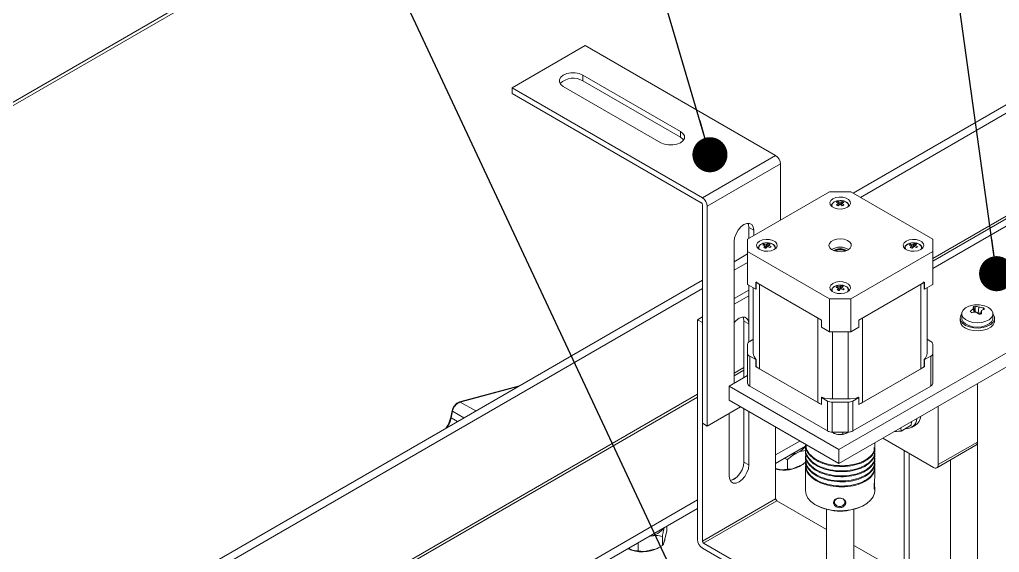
# Model space of a CAD drawing. Header units: millimetres. Extents: x 15 to 415, y 5 to 292.
# Drawn here: x 107.3 to 135.69, y 169.66 to 185.09 of the extents above; entities that cross this region are included whole.
import ezdxf

# ---------------------------------------------------------------- set-up
doc = ezdxf.new("R2010")
doc.units = ezdxf.units.MM
doc.dimstyles.new('SLDDIMSTYLE0', dxfattribs={"dimtxt": 0.18, "dimasz": 1.016, "dimexe": 0, "dimexo": 0.0625, "dimgap": 0, "dimtad": 0, "dimtih": 1, "dimtoh": 1, "dimdec": 0, "dimrnd": 1e-09, "dimzin": 0, "dimdsep": 46, "dimtxsty": 'Standard', "dimblk1": 'DOT', "dimblk2": 'DOT', "dimsah": 1, "dimcen": 0.09, "dimadec": 0, "dimazin": 0, "dimtfac": 1.016, "dimtdec": 0, "dimtofl": 0, "dimtmove": 0, "dimatfit": 3, "dimldrblk": 'DOT', "dimfxl": 1, "dimfrac": 2, "dimtolj": 1, "dimtzin": 0, "dimarcsym": 0})

# ---------------------------------------------------------------- blocks, each defined once
blk = doc.blocks.new('_DOT')
at = {"color": 0, "linetype": 'ByBlock', "lineweight": -2}
blk.add_line((-0.5, 0), (-1, 0), dxfattribs=at)
at = {"color": 0, "linetype": 'ByBlock', "const_width": 0.5}
blk.add_lwpolyline([(-0.25, 0, 1), (0.25, 0, 1)], format="xyb", close=True, dxfattribs=at)

msp = doc.modelspace()

# ---------------------------------------------------------------- linework, layer by layer
at = {"color": 7, "linetype": 'Continuous', "lineweight": 15}
for p, q in [((131.446, 180.064), (170.893, 202.836)), ((131.658, 179.942), (171.105, 202.714)), ((63.843, 157.622), (140.396, 201.815)), ((123.689, 184.339), (121.567, 183.114)), ((123.689, 184.339), (129.204, 181.155)), ((126.447, 181.849), (123.618, 183.482)), ((123.618, 183.482), (123.618, 183.318)), ((121.567, 183.114), (127.083, 179.93)), ((121.567, 182.951), (121.567, 183.114)), ((123.052, 183.155), (125.881, 181.522)), ((123.618, 183.318), (126.447, 181.686)), ((127.048, 179.787), (121.567, 182.951)), ((126.447, 181.849), (126.447, 181.686)), ((129.204, 181.155), (127.083, 179.93)), ((129.346, 180.91), (127.224, 179.685)), ((129.346, 180.91), (129.346, 179.282)), ((130.762, 180.1), (128.393, 178.732)), ((131.384, 180.1), (130.762, 180.1)), ((133.753, 178.732), (131.384, 180.1)), ((137.402, 179.984), (133.753, 177.878)), ((127.083, 173.398), (127.083, 179.726)), ((127.224, 179.685), (127.224, 173.316)), ((130.819, 179.698), (130.813, 179.691)), ((130.823, 179.693), (130.823, 179.697)), ((130.823, 179.693), (130.823, 179.681)), ((131.024, 179.774), (130.965, 179.796)), ((130.966, 179.725), (131.024, 179.774)), ((131.013, 179.699), (130.966, 179.725)), ((131.011, 179.823), (131.073, 179.803)), ((131.011, 179.823), (131.049, 179.727)), ((131.074, 179.746), (131.013, 179.699)), ((131.024, 179.774), (131.036, 179.716)), ((131.073, 179.803), (131.133, 179.823)), ((131.073, 179.803), (131.073, 179.746)), ((131.135, 179.699), (131.074, 179.746)), ((131.097, 179.729), (131.133, 179.823)), ((131.122, 179.775), (131.111, 179.718)), ((131.18, 179.797), (131.122, 179.775)), ((131.122, 179.775), (131.181, 179.726)), ((131.133, 179.823), (131.18, 179.797)), ((131.323, 179.681), (131.323, 179.693)), ((131.334, 179.691), (131.325, 179.7)), ((128.568, 178.991), (128.426, 179.073)), ((128.426, 179.073), (128.426, 178.751)), ((128.568, 178.833), (128.568, 178.991)), ((128.002, 178.665), (128.002, 174.582)), ((128.393, 178.732), (128.393, 178.373)), ((128.833, 178.555), (128.866, 178.588)), ((128.904, 178.543), (128.833, 178.555)), ((128.863, 178.487), (128.904, 178.543)), ((128.866, 178.588), (128.94, 178.577)), ((128.866, 178.588), (128.889, 178.546)), ((128.904, 178.543), (128.919, 178.468)), ((128.94, 178.577), (128.985, 178.605)), ((128.94, 178.577), (128.943, 178.498)), ((128.965, 178.522), (128.985, 178.605)), ((128.999, 178.557), (128.99, 178.509)), ((129.041, 178.586), (128.999, 178.557)), ((128.999, 178.557), (129.071, 178.517)), ((133.076, 178.555), (133.109, 178.588)), ((133.147, 178.543), (133.076, 178.555)), ((133.105, 178.487), (133.147, 178.543)), ((133.109, 178.588), (133.183, 178.577)), ((133.109, 178.588), (133.132, 178.546)), ((133.147, 178.543), (133.162, 178.468)), ((133.183, 178.577), (133.228, 178.605)), ((133.183, 178.577), (133.186, 178.498)), ((133.208, 178.522), (133.228, 178.605)), ((133.242, 178.557), (133.233, 178.509)), ((133.284, 178.586), (133.242, 178.557)), ((133.242, 178.557), (133.314, 178.517)), ((133.753, 178.373), (133.753, 178.732)), ((128.002, 178.076), (128.393, 178.302)), ((128.393, 178.373), (130.762, 177.005)), ((128.393, 178.373), (128.393, 177.417)), ((128.699, 178.474), (128.691, 178.467)), ((128.702, 178.469), (128.702, 178.457)), ((128.702, 178.465), (128.702, 178.469)), ((128.912, 178.504), (128.927, 178.477)), ((128.964, 178.523), (128.919, 178.468)), ((129.037, 178.485), (128.964, 178.523)), ((129.036, 178.486), (129.071, 178.517)), ((129.071, 178.517), (129.037, 178.485)), ((129.202, 178.469), (129.201, 178.455)), ((129.202, 178.457), (129.202, 178.469)), ((131.384, 177.005), (133.753, 178.373)), ((132.941, 178.474), (132.934, 178.467)), ((132.945, 178.469), (132.945, 178.457)), ((132.945, 178.465), (132.945, 178.469)), ((133.155, 178.504), (133.169, 178.477)), ((133.207, 178.523), (133.162, 178.468)), ((133.28, 178.485), (133.207, 178.523)), ((133.279, 178.486), (133.314, 178.517)), ((133.314, 178.517), (133.28, 178.485)), ((133.445, 178.469), (133.444, 178.455)), ((133.445, 178.457), (133.445, 178.469)), ((133.753, 177.417), (133.753, 178.373)), ((128.002, 177.831), (128.393, 178.057)), ((131.038, 172.637), (140.584, 178.148)), ((131.038, 172.229), (140.584, 177.739)), ((86.04, 153.852), (127.083, 177.545)), ((128.627, 177.283), (128.393, 177.417)), ((128.426, 177.398), (128.426, 175.751)), ((130.529, 176.389), (128.627, 177.487)), ((128.627, 177.487), (128.627, 177.283)), ((128.64, 177.291), (128.64, 177.479)), ((128.733, 177.426), (130.423, 176.45)), ((128.733, 174.976), (128.733, 177.426)), ((133.52, 177.487), (131.618, 176.389)), ((133.414, 177.426), (131.724, 176.45)), ((133.414, 177.426), (133.414, 174.976)), ((133.506, 177.291), (133.506, 177.479)), ((133.52, 177.283), (133.52, 177.487)), ((133.753, 177.417), (133.52, 177.283)), ((86.252, 153.729), (127.083, 177.3)), ((128.426, 177.254), (128.002, 177.01)), ((128.557, 177.323), (128.557, 175.425)), ((128.627, 177.283), (128.64, 177.291)), ((130.82, 177.249), (130.813, 177.242)), ((130.823, 177.244), (130.823, 177.232)), ((130.823, 177.24), (130.823, 177.244)), ((130.954, 177.331), (130.988, 177.363)), ((131.026, 177.318), (130.954, 177.331)), ((130.984, 177.263), (131.026, 177.318)), ((130.988, 177.363), (131.061, 177.353)), ((130.988, 177.363), (131.011, 177.321)), ((131.026, 177.318), (131.041, 177.243)), ((131.034, 177.279), (131.048, 177.252)), ((131.085, 177.298), (131.04, 177.243)), ((131.061, 177.353), (131.106, 177.381)), ((131.061, 177.353), (131.065, 177.273)), ((131.159, 177.26), (131.085, 177.298)), ((131.086, 177.297), (131.106, 177.381)), ((131.121, 177.332), (131.112, 177.284)), ((131.162, 177.361), (131.121, 177.332)), ((131.121, 177.332), (131.192, 177.293)), ((131.157, 177.261), (131.192, 177.293)), ((131.192, 177.293), (131.159, 177.26)), ((131.323, 177.244), (131.322, 177.231)), ((131.323, 177.232), (131.323, 177.244)), ((133.506, 177.291), (133.52, 177.283)), ((133.589, 175.425), (133.589, 177.323)), ((128.426, 177.091), (128.002, 176.846)), ((130.762, 177.005), (131.384, 177.005)), ((130.762, 176.05), (130.762, 177.005)), ((131.384, 176.05), (131.384, 177.005)), ((134.597, 176.569), (134.597, 176.445)), ((134.955, 176.615), (134.924, 176.715)), ((134.973, 176.633), (134.931, 176.776)), ((134.972, 176.616), (134.973, 176.633)), ((134.973, 176.633), (134.981, 176.635)), ((134.981, 176.635), (134.988, 176.79)), ((134.981, 176.635), (135.075, 176.588)), ((135.075, 176.588), (135.093, 176.759)), ((135.075, 176.588), (135.144, 176.588)), ((135.134, 176.561), (135.17, 176.662)), ((135.218, 176.689), (135.226, 176.739)), ((135.497, 176.445), (135.497, 176.569)), ((127.083, 176.479), (126.941, 176.397)), ((126.941, 170.028), (126.941, 176.397)), ((126.941, 176.397), (127.083, 176.316)), ((127.083, 176.316), (127.083, 169.987)), ((128.285, 176.356), (128.426, 176.275)), ((128.285, 176.356), (128.285, 174.721)), ((128.426, 175.751), (128.426, 176.275)), ((130.423, 176.45), (130.423, 174.001)), ((130.529, 176.185), (130.529, 176.389)), ((131.618, 176.389), (131.618, 176.185)), ((131.724, 174.001), (131.724, 176.45)), ((134.547, 176.445), (134.547, 176.364)), ((135.547, 176.364), (135.547, 176.445)), ((130.762, 176.05), (130.529, 176.185)), ((131.384, 176.05), (130.762, 176.05)), ((131.618, 176.185), (131.384, 176.05)), ((128.557, 175.83), (128.452, 175.769)), ((133.695, 175.769), (133.589, 175.83)), ((128.393, 175.687), (128.393, 175.424)), ((128.393, 175.424), (128.393, 174.558)), ((133.753, 175.424), (133.753, 175.687)), ((133.753, 174.558), (133.753, 175.424)), ((128.452, 174.477), (128.452, 175.342)), ((128.452, 175.342), (128.627, 175.241)), ((128.627, 175.241), (128.64, 175.249)), ((128.627, 175.037), (128.627, 175.241)), ((128.64, 175.249), (128.64, 175.045)), ((133.506, 175.249), (133.52, 175.241)), ((133.506, 175.045), (133.506, 175.249)), ((133.52, 175.241), (133.695, 175.342)), ((133.52, 175.037), (133.52, 175.241)), ((133.695, 175.342), (133.695, 174.477)), ((128.627, 175.037), (128.64, 175.045)), ((130.529, 173.939), (128.627, 175.037)), ((130.423, 174.001), (128.733, 174.976)), ((133.52, 175.037), (131.618, 173.939)), ((133.414, 174.976), (131.724, 174.001)), ((133.506, 175.045), (133.52, 175.037)), ((128.393, 174.784), (127.856, 174.474)), ((128.002, 174.582), (128.003, 174.558)), ((128.393, 174.818), (128.375, 174.773)), ((121.778, 174.483), (120.041, 174.018)), ((127.856, 174.474), (131.038, 172.637)), ((127.856, 174.474), (127.856, 174.065)), ((130.704, 173.177), (128.452, 174.477)), ((133.695, 174.477), (131.443, 173.177)), ((135.047, 172.853), (135.047, 174.543)), ((135.047, 174.543), (135.047, 150.234)), ((127.856, 174.065), (131.038, 172.229)), ((130.542, 174.151), (130.529, 174.143)), ((130.529, 174.143), (130.704, 174.042)), ((130.529, 173.939), (130.529, 174.143)), ((130.704, 174.042), (130.704, 173.177)), ((130.845, 174.009), (131.301, 174.009)), ((130.845, 173.143), (130.845, 174.009)), ((131.3, 174.103), (130.847, 174.103)), ((131.301, 174.009), (131.301, 173.143)), ((131.443, 174.042), (131.618, 174.143)), ((131.443, 173.177), (131.443, 174.042)), ((131.618, 174.143), (131.604, 174.151)), ((131.618, 173.939), (131.618, 174.143)), ((119.832, 173.764), (119.793, 173.572)), ((119.847, 173.745), (119.807, 173.552)), ((128.189, 173.873), (127.224, 173.316)), ((128.285, 173.818), (128.285, 172.274)), ((128.426, 172.192), (128.426, 173.736)), ((133.915, 172.2), (133.915, 173.89)), ((127.861, 173.684), (127.861, 171.865)), ((133.131, 173.341), (133.14, 173.442)), ((127.224, 173.316), (127.083, 173.398)), ((129.204, 173.287), (129.204, 171.212)), ((130.845, 173.143), (131.301, 173.143)), ((130.849, 173.143), (130.849, 173.134)), ((131.155, 173.143), (131.155, 173.086)), ((132.84, 173.173), (132.834, 173.265)), ((132.84, 173.173), (133.131, 173.341)), ((133.142, 173.278), (133.255, 173.344)), ((129.204, 172.483), (129.901, 172.885)), ((130.849, 173.134), (130.879, 173.117)), ((133.774, 172.118), (132.31, 172.963)), ((129.204, 172.238), (130.073, 172.74)), ((130.073, 172.785), (130.073, 172.784)), ((130.073, 172.76), (130.073, 172.637)), ((130.073, 172.613), (130.073, 172.49)), ((131.038, 172.637), (131.038, 172.229)), ((132.073, 172.711), (132.073, 172.826)), ((132.073, 172.563), (132.073, 172.686)), ((132.925, 172.608), (132.925, 167.119)), ((133.874, 172.108), (135.005, 172.761)), ((133.915, 172.2), (135.047, 172.853)), ((129.463, 172.388), (129.544, 172.34)), ((129.544, 172.071), (129.544, 172.34)), ((130.073, 172.465), (130.073, 172.343)), ((130.073, 172.318), (130.073, 172.195)), ((132.073, 172.416), (132.073, 172.539)), ((132.073, 172.269), (132.073, 172.392)), ((133.07, 172.524), (133.07, 166.934)), ((134.27, 165.882), (134.27, 172.337)), ((128.285, 172.274), (128.426, 172.192)), ((129.204, 172.092), (129.371, 172.053)), ((129.544, 172.071), (129.371, 172.053)), ((129.693, 172.077), (129.842, 172.143)), ((129.842, 172.143), (129.991, 172.208)), ((130.073, 172.171), (130.073, 171.44)), ((132.073, 172.122), (132.073, 172.244)), ((132.073, 171.806), (132.073, 172.097)), ((127.95, 171.759), (128.054, 171.819)), ((132.073, 171.44), (132.073, 171.532)), ((88.869, 149.198), (126.941, 171.177)), ((129.204, 171.212), (127.083, 169.987)), ((88.869, 148.953), (126.941, 170.932)), ((129.24, 171.151), (127.118, 169.926)), ((129.24, 171.151), (130.673, 170.323)), ((130.673, 170.908), (130.673, 163.478)), ((131.473, 163.478), (131.473, 170.908)), ((126.05, 170.282), (126.05, 170.418)), ((125.546, 170.126), (125.569, 170.132)), ((125.569, 170.132), (125.548, 170.128)), ((125.922, 169.856), (125.922, 170.124)), ((125.986, 170.009), (126.018, 170.115)), ((126.05, 170.282), (126.018, 170.115)), ((124.943, 169.778), (125.073, 169.716)), ((125.217, 169.707), (125.217, 169.936)), ((125.569, 169.721), (125.745, 169.758)), ((125.922, 169.856), (125.745, 169.758)), ((125.824, 169.797), (125.854, 169.814)), ((125.954, 169.902), (125.986, 170.009)), ((130.336, 167.905), (127.083, 169.783)), ((127.118, 169.926), (130.5, 167.974)), ((131.473, 169.861), (132.841, 169.072)), ((125.393, 169.683), (125.569, 169.721))]:
    msp.add_line(p, q, dxfattribs=at)
at = {"color": 8, "linetype": 'Continuous', "lineweight": 15}
for p, q in [((63.755, 157.673), (140.37, 201.902)), ((133.753, 178.171), (169.515, 198.816)), ((133.753, 178.089), (169.515, 198.734)), ((131.323, 179.694), (131.322, 179.68)), ((128.725, 178.529), (128.748, 178.559)), ((132.967, 178.529), (132.99, 178.559)), ((128.703, 178.456), (128.702, 178.465)), ((132.946, 178.456), (132.945, 178.465)), ((130.824, 177.231), (130.823, 177.24)), ((130.846, 177.304), (130.869, 177.334)), ((130.847, 174.103), (130.847, 176.05)), ((131.3, 176.05), (131.3, 174.103)), ((128.002, 174.851), (128.285, 175.014)), ((128.002, 174.769), (128.285, 174.932)), ((121.747, 174.465), (120.063, 174.014)), ((88.138, 151.838), (126.941, 174.238)), ((88.257, 151.825), (126.941, 174.157)), ((120.063, 174.014), (120.515, 173.754)), ((119.847, 173.745), (120.173, 173.556)), ((119.807, 173.552), (119.987, 173.449))]:
    msp.add_line(p, q, dxfattribs=at)
at = {"color": 7, "linetype": 'Continuous', "lineweight": 15, "flags": 128}
for points in [[(123.618, 183.482), (123.517, 183.524), (123.398, 183.547), (123.273, 183.547), (123.154, 183.524), (123.052, 183.482), (122.979, 183.423), (122.94, 183.355), (122.94, 183.282), (122.979, 183.214), (123.052, 183.155)], [(125.881, 181.522), (125.982, 181.48), (126.101, 181.458), (126.226, 181.458), (126.345, 181.48), (126.447, 181.522), (126.52, 181.581), (126.559, 181.65), (126.559, 181.722), (126.52, 181.79), (126.447, 181.849)], [(126.447, 181.686), (126.52, 181.627), (126.538, 181.604)], [(131.285, 179.655), (131.2, 179.62), (131.099, 179.604), (130.996, 179.61), (130.901, 179.635), (130.827, 179.678), (130.783, 179.732), (130.774, 179.792), (130.801, 179.85), (130.861, 179.899), (130.946, 179.934), (131.047, 179.95), (131.151, 179.944), (131.245, 179.919), (131.319, 179.876), (131.363, 179.822), (131.372, 179.762), (131.345, 179.704), (131.285, 179.655)], [(130.859, 179.772), (130.903, 179.809), (130.98, 179.839), (131.071, 179.85), (131.162, 179.84), (131.24, 179.811), (131.292, 179.767), (131.311, 179.714), (131.294, 179.662), (131.291, 179.658)], [(128.568, 178.991), (128.554, 179.084), (128.514, 179.152), (128.451, 179.188), (128.372, 179.189), (128.285, 179.155), (128.198, 179.088), (128.119, 178.996), (128.056, 178.888), (128.016, 178.774), (128.002, 178.665)], [(128.401, 179.193), (128.413, 179.166), (128.426, 179.073)], [(129.164, 178.43), (129.079, 178.395), (128.978, 178.38), (128.874, 178.385), (128.78, 178.411), (128.706, 178.453), (128.662, 178.508), (128.653, 178.568), (128.68, 178.626), (128.74, 178.675), (128.825, 178.709), (128.926, 178.725), (129.03, 178.72), (129.124, 178.694), (129.198, 178.652), (129.242, 178.597), (129.251, 178.537), (129.224, 178.479), (129.164, 178.43)], [(128.748, 178.559), (128.81, 178.599), (128.894, 178.622), (128.987, 178.624), (129.074, 178.606), (129.143, 178.57), (129.183, 178.522), (129.187, 178.468), (129.17, 178.433)], [(131.303, 178.42), (131.216, 178.384), (131.113, 178.366), (131.007, 178.369), (130.907, 178.391), (130.825, 178.431), (130.77, 178.484), (130.749, 178.545), (130.762, 178.606), (130.809, 178.661), (130.884, 178.705), (130.981, 178.732), (131.087, 178.74), (131.191, 178.727), (131.283, 178.696), (131.352, 178.648), (131.391, 178.591), (131.396, 178.529), (131.365, 178.47), (131.303, 178.42)], [(133.407, 178.43), (133.321, 178.395), (133.221, 178.38), (133.117, 178.385), (133.022, 178.411), (132.949, 178.453), (132.905, 178.508), (132.896, 178.568), (132.923, 178.626), (132.982, 178.675), (133.068, 178.709), (133.168, 178.725), (133.272, 178.72), (133.367, 178.694), (133.44, 178.652), (133.484, 178.597), (133.493, 178.537), (133.466, 178.479), (133.407, 178.43)], [(132.99, 178.559), (133.053, 178.599), (133.136, 178.622), (133.229, 178.624), (133.317, 178.606), (133.385, 178.57), (133.425, 178.522), (133.43, 178.468), (133.412, 178.433)], [(128.734, 178.433), (128.721, 178.455), (128.717, 178.508), (128.725, 178.529)], [(132.977, 178.433), (132.964, 178.455), (132.959, 178.508), (132.967, 178.529)], [(131.285, 177.205), (131.2, 177.171), (131.099, 177.155), (130.996, 177.161), (130.901, 177.186), (130.827, 177.228), (130.783, 177.283), (130.774, 177.343), (130.801, 177.401), (130.861, 177.45), (130.946, 177.485), (131.047, 177.5), (131.151, 177.495), (131.245, 177.47), (131.319, 177.427), (131.363, 177.373), (131.372, 177.313), (131.345, 177.255), (131.285, 177.205)], [(130.869, 177.334), (130.931, 177.374), (131.015, 177.397), (131.108, 177.4), (131.195, 177.382), (131.264, 177.346), (131.304, 177.297), (131.309, 177.244), (131.291, 177.209)], [(130.855, 177.209), (130.843, 177.23), (130.838, 177.284), (130.846, 177.304)], [(134.597, 176.571), (134.565, 176.523), (134.547, 176.445), (134.566, 176.367), (134.62, 176.295), (134.706, 176.234), (134.818, 176.189), (134.946, 176.163), (135.082, 176.157), (135.215, 176.173), (135.336, 176.21), (135.435, 176.263), (135.506, 176.331), (135.542, 176.406), (135.542, 176.485), (135.505, 176.561), (135.497, 176.571)], [(134.836, 176.799), (134.804, 176.788), (134.707, 176.74), (134.638, 176.678), (134.602, 176.607), (134.601, 176.533), (134.637, 176.462), (134.706, 176.4), (134.803, 176.351), (134.919, 176.32), (135.046, 176.31), (135.173, 176.32), (135.29, 176.351), (135.387, 176.399), (135.456, 176.461), (135.492, 176.532), (135.493, 176.606), (135.457, 176.677), (135.457, 176.677)], [(128.426, 176.275), (128.413, 176.368), (128.372, 176.435), (128.31, 176.472), (128.231, 176.472), (128.144, 176.438), (128.056, 176.372), (128.002, 176.313)], [(128.26, 176.476), (128.271, 176.449), (128.285, 176.356)], [(134.547, 176.364), (134.547, 176.363), (134.566, 176.285), (134.62, 176.213), (134.706, 176.152), (134.818, 176.107), (134.946, 176.081), (135.082, 176.076), (135.215, 176.092), (135.336, 176.128), (135.435, 176.182), (135.506, 176.249), (135.542, 176.325), (135.547, 176.364)], [(134.597, 176.445), (134.601, 176.409), (134.637, 176.338), (134.706, 176.275), (134.803, 176.227), (134.919, 176.196), (135.046, 176.185), (135.173, 176.196), (135.29, 176.226), (135.387, 176.275), (135.456, 176.337), (135.492, 176.408), (135.497, 176.445)], [(127.861, 171.865), (127.875, 171.772), (127.915, 171.705), (127.977, 171.668), (128.056, 171.668), (128.144, 171.702), (128.231, 171.768), (128.31, 171.86), (128.372, 171.969), (128.413, 172.083), (128.426, 172.192)], [(128.285, 172.274), (128.271, 172.165), (128.231, 172.05), (128.168, 171.942), (128.09, 171.85), (128.002, 171.784), (127.915, 171.749), (127.886, 171.745)], [(130.073, 171.449), (130.089, 171.34), (130.139, 171.234), (130.224, 171.136), (130.339, 171.048), (130.481, 170.975), (130.644, 170.919), (130.823, 170.881), (131.011, 170.864), (131.201, 170.868), (131.386, 170.892), (131.56, 170.936), (131.717, 170.998), (131.85, 171.077), (131.955, 171.168), (132.028, 171.269), (132.067, 171.377), (132.073, 171.44)]]:
    msp.add_lwpolyline(points, dxfattribs=at)
at = {"color": 8, "linetype": 'Continuous', "lineweight": 15, "flags": 128}
for points in [[(130.824, 179.68), (130.823, 179.692), (130.823, 179.693)], [(130.855, 179.658), (130.854, 179.659), (130.835, 179.712), (130.853, 179.764), (130.859, 179.772)], [(119.847, 173.745), (119.841, 173.749), (119.836, 173.753), (119.833, 173.758), (119.832, 173.762), (119.832, 173.764)], [(119.807, 173.552), (119.801, 173.557), (119.796, 173.561), (119.794, 173.565), (119.792, 173.57), (119.793, 173.571)]]:
    msp.add_lwpolyline(points, dxfattribs=at)
at = {"color": 7, "linetype": 'Continuous', "lineweight": 15}
for centre, radius, start, end in [((123.343, 182.849), 0.544, 59.6252, 134.5394), ((129.039, 180.896), 0.307, 2.6054, 57.395), ((127.006, 179.723), 0.0768, 2.6044, 57.3941), ((126.917, 179.671), 0.307, 2.6054, 57.395), ((131.073, 178.024), 0.475, 58.7781, 121.2219), ((131.073, 178.098), 0.358, 57.7369, 122.2631), ((128.961, 177.828), 0.462, 226.0927, 240.4779), ((133.186, 177.828), 0.462, 299.5217, 313.9069), ((135.047, 176.11), 0.72, 72.9432, 104.7024), ((135.047, 176.11), 0.72, 104.7024, 107.0568), ((135.315, 176.214), 0.635, 127.9565, 138.1868), ((133.903, 175.872), 1.212, 37.2302, 39.2), ((135.038, 175.525), 1.093, 91.9424, 98.9779), ((135.336, 176.7), 0.411, 169.3703, 177.8441), ((135.135, 176.116), 0.691, 102.2706, 107.1342), ((134.897, 176.289), 0.51, 67.351, 79.6943), ((134.425, 175.561), 1.204, 55.5505, 61.4181), ((135.044, 175.999), 0.762, 76.1526, 86.325), ((135.401, 175.543), 1.052, 103.107, 106.298), ((133.48, 176.737), 1.691, 354.278, 357.4633), ((135.517, 176.108), 0.654, 113.8934, 122.1058), ((134.885, 176.443), 0.452, 35.5736, 40.8558), ((135.146, 176.394), 0.42, 42.3395, 74.5459), ((128.493, 175.677), 0.101, 114.3748, 174.3052), ((133.653, 175.677), 0.101, 5.6949, 65.6258), ((128.493, 175.434), 0.101, 185.6941, 245.6253), ((128.806, 175.435), 0.249, 182.2695, 228.2681), ((133.341, 175.435), 0.249, 311.733, 357.7294), ((133.653, 175.434), 0.101, 294.3743, 354.3057), ((128.961, 175.378), 0.462, 226.0927, 240.4779), ((133.186, 175.378), 0.462, 299.5217, 313.9069), ((128.493, 174.568), 0.101, 185.6941, 245.6253), ((133.653, 174.568), 0.101, 294.3743, 354.3057), ((120.201, 173.682), 0.36, 112.4948, 169.916), ((130.753, 174.579), 0.666, 240.3, 250.3728), ((130.841, 175.058), 0.955, 251.7787, 270.3414), ((130.839, 174.297), 0.289, 241.9599, 271.1443), ((131.305, 175.058), 0.955, 269.6588, 288.221), ((131.307, 174.297), 0.289, 268.8559, 298.0401), ((131.394, 174.579), 0.666, 289.6265, 299.701), ((132.985, 173.555), 0.314, 265.4688, 355.9426), ((133.065, 173.636), 0.349, 303.0417, 353.802), ((130.839, 173.432), 0.289, 241.9599, 271.1443), ((131.307, 173.432), 0.289, 268.8559, 298.0401), ((131.048, 173.419), 0.347, 240.7559, 262.3716), ((131.074, 173.491), 0.422, 260.2288, 297.3572), ((129.674, 172.987), 0.465, 291.1678, 327.0955), ((134.95, 172.841), 0.0971, 304.4922, 6.8199), ((129.487, 173.374), 0.894, 280.4571, 293.3938), ((129.448, 172.978), 0.939, 254.9807, 304.4477), ((129.447, 173.189), 1.139, 266.1486, 282.4711), ((133.829, 172.186), 0.0873, 230.7964, 9.2145), ((129.281, 171.216), 0.0768, 182.6043, 237.3952), ((131.073, 172.343), 1.49, 241.9764, 298.0236), ((125.482, 170.725), 0.6, 278.3468, 323.3603), ((125.757, 170.055), 0.239, 330.1081, 356.2932), ((127.249, 170.042), 0.307, 182.6054, 237.3949), ((125.344, 170.674), 1.001, 245.0946, 297.4281), ((125.472, 170.41), 0.707, 292.7634, 299.8989), ((127.16, 169.991), 0.0768, 182.6043, 237.3952), ((125.344, 170.807), 1.125, 256.0225, 272.4868)]:
    msp.add_arc(centre, radius, start, end, dxfattribs=at)
at = {"color": 8, "linetype": 'Continuous', "lineweight": 15}
for centre, radius, start, end in [((120.048, 173.99), 0.0285, 57.7126, 103.9135), ((119.007, 173.727), 0.819, 326.8784, 347.705)]:
    msp.add_arc(centre, radius, start, end, dxfattribs=at)
at = {"color": 7, "linetype": 'Continuous', "lineweight": 15}
for points, knots in [([(130.854, 179.767), (130.848, 179.761), (130.832, 179.742), (130.821, 179.716), (130.824, 179.699), (130.825, 179.698)], [0, 0, 0, 0, 0.317586, 0.922242, 1, 1, 1, 1]), ([(131.028, 179.845), (131.012, 179.844), (130.985, 179.842), (130.943, 179.829), (130.903, 179.811), (130.87, 179.789), (130.858, 179.772), (130.854, 179.767)], [0, 0, 0, 0, 0.211888, 0.37022, 0.627008, 0.882312, 1, 1, 1, 1]), ([(130.965, 179.796), (130.973, 179.801), (130.987, 179.811), (131.003, 179.819), (131.011, 179.823)], [0, 0, 0, 0, 0.499996, 1, 1, 1, 1]), ([(131.176, 179.836), (131.169, 179.838), (131.138, 179.848), (131.101, 179.849), (131.073, 179.85)], [0, 0, 0, 0, 0.219942, 1, 1, 1, 1]), ([(131.181, 179.726), (131.174, 179.722), (131.159, 179.714), (131.143, 179.704), (131.135, 179.699)], [0, 0, 0, 0, 0.499996, 1, 1, 1, 1]), ([(131.321, 179.693), (131.32, 179.708), (131.318, 179.74), (131.286, 179.78), (131.246, 179.809), (131.209, 179.827), (131.185, 179.834), (131.176, 179.836)], [0, 0, 0, 0, 0.229215, 0.488727, 0.717988, 0.899068, 1, 1, 1, 1]), ([(128.758, 178.567), (128.753, 178.564), (128.736, 178.552), (128.721, 178.536), (128.716, 178.522), (128.716, 178.521)], [0, 0, 0, 0, 0.239035, 0.971727, 1, 1, 1, 1]), ([(128.881, 178.617), (128.874, 178.617), (128.855, 178.615), (128.822, 178.604), (128.786, 178.589), (128.766, 178.574), (128.758, 178.567)], [0, 0, 0, 0, 0.1385766, 0.3729125, 0.752966, 1, 1, 1, 1]), ([(128.985, 178.605), (128.994, 178.603), (129.014, 178.598), (129.032, 178.59), (129.041, 178.586)], [0, 0, 0, 0, 0.500001, 1, 1, 1, 1]), ([(129.199, 178.453), (129.2, 178.455), (129.207, 178.474), (129.196, 178.513), (129.166, 178.555), (129.125, 178.585), (129.08, 178.605), (129.043, 178.617), (129.018, 178.619), (129.01, 178.62)], [0, 0, 0, 0, 0.0263368, 0.2501939, 0.4560413, 0.6378938, 0.7815285, 0.9293881, 1, 1, 1, 1]), ([(133.001, 178.567), (132.996, 178.564), (132.978, 178.552), (132.963, 178.536), (132.959, 178.522), (132.959, 178.521)], [0, 0, 0, 0, 0.239042, 0.971726, 1, 1, 1, 1]), ([(133.123, 178.617), (133.116, 178.617), (133.098, 178.615), (133.065, 178.604), (133.028, 178.589), (133.008, 178.574), (133.001, 178.567)], [0, 0, 0, 0, 0.138576, 0.372912, 0.752966, 1, 1, 1, 1]), ([(133.228, 178.605), (133.237, 178.603), (133.256, 178.598), (133.275, 178.59), (133.284, 178.586)], [0, 0, 0, 0, 0.500001, 1, 1, 1, 1]), ([(133.442, 178.453), (133.443, 178.455), (133.45, 178.474), (133.438, 178.513), (133.408, 178.555), (133.367, 178.585), (133.323, 178.605), (133.286, 178.617), (133.261, 178.619), (133.252, 178.62)], [0, 0, 0, 0, 0.026337, 0.250194, 0.456041, 0.637893, 0.781529, 0.929388, 1, 1, 1, 1]), ([(128.716, 178.521), (128.709, 178.507), (128.699, 178.488), (128.704, 178.469), (128.705, 178.464)], [0, 0, 0, 0, 0.741555, 1, 1, 1, 1]), ([(128.919, 178.468), (128.909, 178.471), (128.89, 178.478), (128.872, 178.484), (128.863, 178.487)], [0, 0, 0, 0, 0.500003, 1, 1, 1, 1]), ([(131.073, 178.432), (131.042, 178.43), (130.999, 178.427), (130.95, 178.412), (130.931, 178.403), (130.922, 178.398)], [0, 0, 0, 0, 0.572344, 0.788895, 1, 1, 1, 1]), ([(131.215, 178.389), (131.195, 178.398), (131.165, 178.412), (131.114, 178.421), (131.073, 178.424), (131.032, 178.421), (130.982, 178.412), (130.952, 178.398), (130.932, 178.389)], [0, 0, 0, 0, 0.239443, 0.369637, 0.500001, 0.630193, 0.760558, 1, 1, 1, 1]), ([(131.224, 178.399), (131.214, 178.404), (131.191, 178.415), (131.14, 178.428), (131.098, 178.431), (131.073, 178.432)], [0, 0, 0, 0, 0.214659, 0.539114, 1, 1, 1, 1]), ([(132.959, 178.521), (132.952, 178.507), (132.942, 178.488), (132.946, 178.469), (132.948, 178.464)], [0, 0, 0, 0, 0.7415527, 1, 1, 1, 1]), ([(133.162, 178.468), (133.152, 178.471), (133.133, 178.478), (133.114, 178.484), (133.105, 178.487)], [0, 0, 0, 0, 0.499998, 1, 1, 1, 1]), ([(130.837, 177.296), (130.83, 177.282), (130.821, 177.264), (130.825, 177.244), (130.826, 177.239)], [0, 0, 0, 0, 0.741555, 1, 1, 1, 1]), ([(130.879, 177.343), (130.875, 177.34), (130.857, 177.327), (130.842, 177.311), (130.838, 177.297), (130.837, 177.296)], [0, 0, 0, 0, 0.2390348, 0.9717262, 1, 1, 1, 1]), ([(131.002, 177.393), (130.995, 177.392), (130.977, 177.391), (130.943, 177.379), (130.907, 177.365), (130.887, 177.349), (130.879, 177.343)], [0, 0, 0, 0, 0.138576, 0.372912, 0.752966, 1, 1, 1, 1]), ([(131.04, 177.243), (131.031, 177.247), (131.011, 177.254), (130.993, 177.26), (130.984, 177.263)], [0, 0, 0, 0, 0.500001, 1, 1, 1, 1]), ([(131.106, 177.381), (131.116, 177.378), (131.135, 177.373), (131.153, 177.365), (131.162, 177.361)], [0, 0, 0, 0, 0.500001, 1, 1, 1, 1]), ([(131.321, 177.228), (131.321, 177.23), (131.328, 177.249), (131.317, 177.288), (131.287, 177.331), (131.246, 177.361), (131.202, 177.38), (131.164, 177.393), (131.139, 177.395), (131.131, 177.395)], [0, 0, 0, 0, 0.026337, 0.250194, 0.456041, 0.637893, 0.781529, 0.929388, 1, 1, 1, 1]), ([(120.041, 174.018), (120.028, 174.013), (119.993, 174.001), (119.937, 173.959), (119.882, 173.892), (119.847, 173.822), (119.836, 173.779), (119.832, 173.764)], [0, 0, 0, 0, 0.135421, 0.373524, 0.617155, 0.861313, 1, 1, 1, 1]), ([(119.793, 173.572), (119.788, 173.552), (119.775, 173.496), (119.742, 173.407), (119.705, 173.343), (119.688, 173.315)], [0, 0, 0, 0, 0.225918, 0.661763, 1, 1, 1, 1]), ([(119.688, 173.315), (119.684, 173.306), (119.672, 173.284), (119.657, 173.265), (119.647, 173.253)], [0, 0, 0, 0, 0.3800437, 1, 1, 1, 1]), ([(131.301, 173.143), (131.292, 173.134), (131.281, 173.124), (131.27, 173.118), (131.268, 173.117)], [0, 0, 0, 0, 0.8370624, 1, 1, 1, 1]), ([(132.659, 173.164), (132.692, 173.164), (132.748, 173.164), (132.813, 173.17), (132.84, 173.173)], [0, 0, 0, 0, 0.591195, 1, 1, 1, 1]), ([(131.002, 173.075), (130.975, 173.082), (130.922, 173.094), (130.873, 173.121), (130.849, 173.134)], [0, 0, 0, 0, 0.503982, 1, 1, 1, 1]), ([(131.155, 173.086), (131.112, 173.077), (131.062, 173.067), (131.009, 173.075), (131.002, 173.075)], [0, 0, 0, 0, 0.879028, 1, 1, 1, 1]), ([(131.268, 173.117), (131.243, 173.105), (131.204, 173.088), (131.169, 173.087), (131.155, 173.086)], [0, 0, 0, 0, 0.628902, 1, 1, 1, 1]), ([(129.842, 172.554), (129.847, 172.556), (129.925, 172.59), (130.007, 172.607), (130.077, 172.605), (130.079, 172.605)], [0, 0, 0, 0, 0.060263, 0.96871, 1, 1, 1, 1]), ([(132.061, 172.563), (132.064, 172.542), (132.078, 172.46), (131.987, 172.32), (131.798, 172.168), (131.522, 172.062), (131.198, 172.014), (130.859, 172.03), (130.546, 172.11), (130.287, 172.246), (130.127, 172.422), (130.058, 172.561), (130.076, 172.632), (130.077, 172.637)], [0, 0, 0, 0, 0.035802, 0.142382, 0.248427, 0.354742, 0.461057, 0.567102, 0.673682, 0.779528, 0.886292, 0.992011, 1, 1, 1, 1]), ([(130.077, 172.612), (130.076, 172.607), (130.058, 172.537), (130.127, 172.398), (130.287, 172.221), (130.546, 172.086), (130.859, 172.006), (131.198, 171.989), (131.522, 172.037), (131.798, 172.143), (131.987, 172.295), (132.078, 172.436), (132.064, 172.518), (132.061, 172.539)], [0, 0, 0, 0, 0.007989, 0.113708, 0.220472, 0.326318, 0.432898, 0.538943, 0.645258, 0.751573, 0.857618, 0.964198, 1, 1, 1, 1]), ([(132.059, 172.711), (132.062, 172.679), (132.069, 172.586), (131.961, 172.438), (131.755, 172.293), (131.467, 172.196), (131.138, 172.159), (130.801, 172.187), (130.494, 172.278), (130.253, 172.422), (130.099, 172.598), (130.085, 172.725), (130.078, 172.785)], [0, 0, 0, 0, 0.054771, 0.16092, 0.267355, 0.37327, 0.47993, 0.585681, 0.692485, 0.798145, 0.90501, 1, 1, 1, 1]), ([(130.078, 172.76), (130.085, 172.7), (130.099, 172.573), (130.253, 172.397), (130.494, 172.253), (130.801, 172.163), (131.138, 172.135), (131.467, 172.171), (131.755, 172.268), (131.961, 172.413), (132.069, 172.561), (132.062, 172.655), (132.059, 172.686)], [0, 0, 0, 0, 0.09499, 0.201855, 0.307515, 0.414319, 0.52007, 0.62673, 0.732645, 0.83908, 0.945229, 1, 1, 1, 1]), ([(129.544, 172.34), (129.579, 172.372), (129.673, 172.46), (129.777, 172.518), (129.842, 172.554)], [0, 0, 0, 0, 0.371083, 1, 1, 1, 1]), ([(132.066, 172.416), (132.068, 172.406), (132.085, 172.335), (132.01, 172.203), (131.839, 172.044), (131.575, 171.929), (131.257, 171.87), (130.918, 171.875), (130.598, 171.944), (130.327, 172.071), (130.147, 172.242), (130.065, 172.39), (130.081, 172.473), (130.084, 172.489)], [0, 0, 0, 0, 0.016915, 0.123746, 0.229526, 0.336214, 0.442156, 0.54862, 0.654797, 0.760974, 0.867437, 0.97338, 1, 1, 1, 1]), ([(130.084, 172.465), (130.081, 172.448), (130.065, 172.365), (130.147, 172.217), (130.327, 172.046), (130.598, 171.92), (130.918, 171.851), (131.257, 171.846), (131.575, 171.905), (131.839, 172.02), (132.01, 172.178), (132.085, 172.311), (132.068, 172.381), (132.066, 172.391)], [0, 0, 0, 0, 0.02662, 0.132563, 0.239026, 0.345203, 0.45138, 0.557844, 0.663786, 0.770474, 0.876254, 0.983085, 1, 1, 1, 1]), ([(132.072, 172.269), (132.062, 172.208), (132.042, 172.086), (131.875, 171.922), (131.627, 171.799), (131.315, 171.729), (130.978, 171.722), (130.651, 171.78), (130.369, 171.898), (130.172, 172.062), (130.073, 172.219), (130.084, 172.314), (130.087, 172.342)], [0, 0, 0, 0, 0.105091, 0.210745, 0.3176, 0.423308, 0.530061, 0.635896, 0.742465, 0.848499, 0.954802, 1, 1, 1, 1]), ([(130.087, 172.318), (130.084, 172.289), (130.073, 172.194), (130.172, 172.037), (130.369, 171.873), (130.651, 171.756), (130.978, 171.698), (131.315, 171.704), (131.627, 171.774), (131.875, 171.898), (132.042, 172.061), (132.062, 172.183), (132.072, 172.244)], [0, 0, 0, 0, 0.045198, 0.151501, 0.257535, 0.364104, 0.469939, 0.576692, 0.6824, 0.789255, 0.894909, 1, 1, 1, 1]), ([(129.693, 172.077), (129.679, 172.075), (129.627, 172.068), (129.579, 172.07), (129.544, 172.071)], [0, 0, 0, 0, 0.282258, 1, 1, 1, 1]), ([(130.084, 172.284), (130.08, 172.281), (130.05, 172.253), (130.018, 172.229), (129.991, 172.208)], [0, 0, 0, 0, 0.136406, 1, 1, 1, 1]), ([(132.065, 172.122), (132.061, 172.072), (132.053, 171.96), (131.91, 171.802), (131.677, 171.67), (131.373, 171.589), (131.038, 171.572), (130.706, 171.618), (130.415, 171.726), (130.2, 171.883), (130.082, 172.048), (130.085, 172.155), (130.086, 172.195)], [0, 0, 0, 0, 0.086331, 0.192022, 0.29886, 0.404496, 0.511354, 0.617009, 0.723805, 0.829551, 0.936204, 1, 1, 1, 1]), ([(130.086, 172.171), (130.085, 172.131), (130.082, 172.023), (130.2, 171.859), (130.415, 171.701), (130.706, 171.594), (131.038, 171.547), (131.373, 171.565), (131.677, 171.645), (131.91, 171.777), (132.053, 171.936), (132.061, 172.047), (132.065, 172.098)], [0, 0, 0, 0, 0.063796, 0.170449, 0.276195, 0.382991, 0.488646, 0.595504, 0.70114, 0.807978, 0.913669, 1, 1, 1, 1]), ([(132.073, 171.521), (132.072, 171.509), (132.071, 171.487), (132.063, 171.486), (132.058, 171.505), (132.055, 171.533), (132.055, 171.558), (132.055, 171.588), (132.058, 171.631), (132.064, 171.689), (132.07, 171.752), (132.074, 171.794), (132.073, 171.804), (132.073, 171.806)], [0, 0, 0, 0, 0.122895, 0.245082, 0.365937, 0.426059, 0.486405, 0.54653, 0.606865, 0.727647, 0.849698, 0.973044, 1, 1, 1, 1]), ([(132.063, 171.686), (132.065, 171.668), (132.068, 171.628), (132.073, 171.567), (132.073, 171.536), (132.073, 171.521)], [0, 0, 0, 0, 0.278931, 0.638236, 1, 1, 1, 1]), ([(131.058, 170.952), (131.035, 170.955), (130.989, 170.96), (130.931, 170.996), (130.898, 171.038), (130.885, 171.074), (130.882, 171.102), (130.885, 171.13), (130.898, 171.163), (130.931, 171.199), (130.989, 171.226), (131.058, 171.235), (131.127, 171.225), (131.186, 171.197), (131.219, 171.16), (131.232, 171.126), (131.235, 171.099), (131.232, 171.071), (131.218, 171.035), (131.186, 170.994), (131.127, 170.959), (131.081, 170.954), (131.058, 170.952)], [0, 0, 0, 0, 0.063172, 0.12598, 0.188103, 0.219008, 0.250027, 0.280934, 0.311948, 0.374034, 0.436772, 0.500176, 0.5633, 0.626003, 0.688099, 0.719163, 0.750097, 0.781008, 0.812095, 0.874193, 0.936882, 1, 1, 1, 1]), ([(131.059, 170.984), (131.078, 170.986), (131.118, 170.99), (131.167, 171.022), (131.201, 171.065), (131.213, 171.115), (131.201, 171.162), (131.168, 171.199), (131.118, 171.223), (131.068, 171.231), (131.029, 171.228), (130.991, 171.221), (130.95, 171.201), (130.917, 171.164), (130.905, 171.117), (130.917, 171.068), (130.95, 171.024), (131, 170.991), (131.039, 170.987), (131.059, 170.984)], [0, 0, 0, 0, 0.062395, 0.12485, 0.187341, 0.24982, 0.312302, 0.374793, 0.437265, 0.499667, 0.531146, 0.562661, 0.625167, 0.68765, 0.750049, 0.812456, 0.874976, 0.937552, 1, 1, 1, 1]), ([(125.922, 170.124), (125.93, 170.173), (125.947, 170.266), (125.965, 170.339), (125.974, 170.373)], [0, 0, 0, 0, 0.531033, 1, 1, 1, 1]), ([(125.569, 170.132), (125.631, 170.14), (125.754, 170.157), (125.866, 170.135), (125.922, 170.124)], [0, 0, 0, 0, 0.503997, 1, 1, 1, 1]), ([(125.954, 169.902), (125.953, 169.901), (125.942, 169.879), (125.932, 169.867), (125.922, 169.856)], [0, 0, 0, 0, 0.0389964, 1, 1, 1, 1]), ([(125.217, 169.707), (125.195, 169.706), (125.148, 169.705), (125.099, 169.712), (125.073, 169.716)], [0, 0, 0, 0, 0.464967, 1, 1, 1, 1]), ([(125.393, 169.683), (125.391, 169.684), (125.33, 169.685), (125.272, 169.696), (125.217, 169.707)], [0, 0, 0, 0, 0.038998, 1, 1, 1, 1])]:
    msp.add_open_spline(points, degree=3, knots=knots, dxfattribs=at)

# ---------------------------------------------------------------- leaders
at = {"color": 7, "linetype": 'Continuous', "lineweight": 0}
for points in [[(126.577, 168.321), (90.265, 245.912)], [(127.301, 181.176), (108.232, 245.644)], [(135.606, 177.731), (126.172, 245.486)]]:
    msp.add_leader(points, dimstyle='SLDDIMSTYLE0', dxfattribs=at)

doc.saveas('drawing.dxf')
